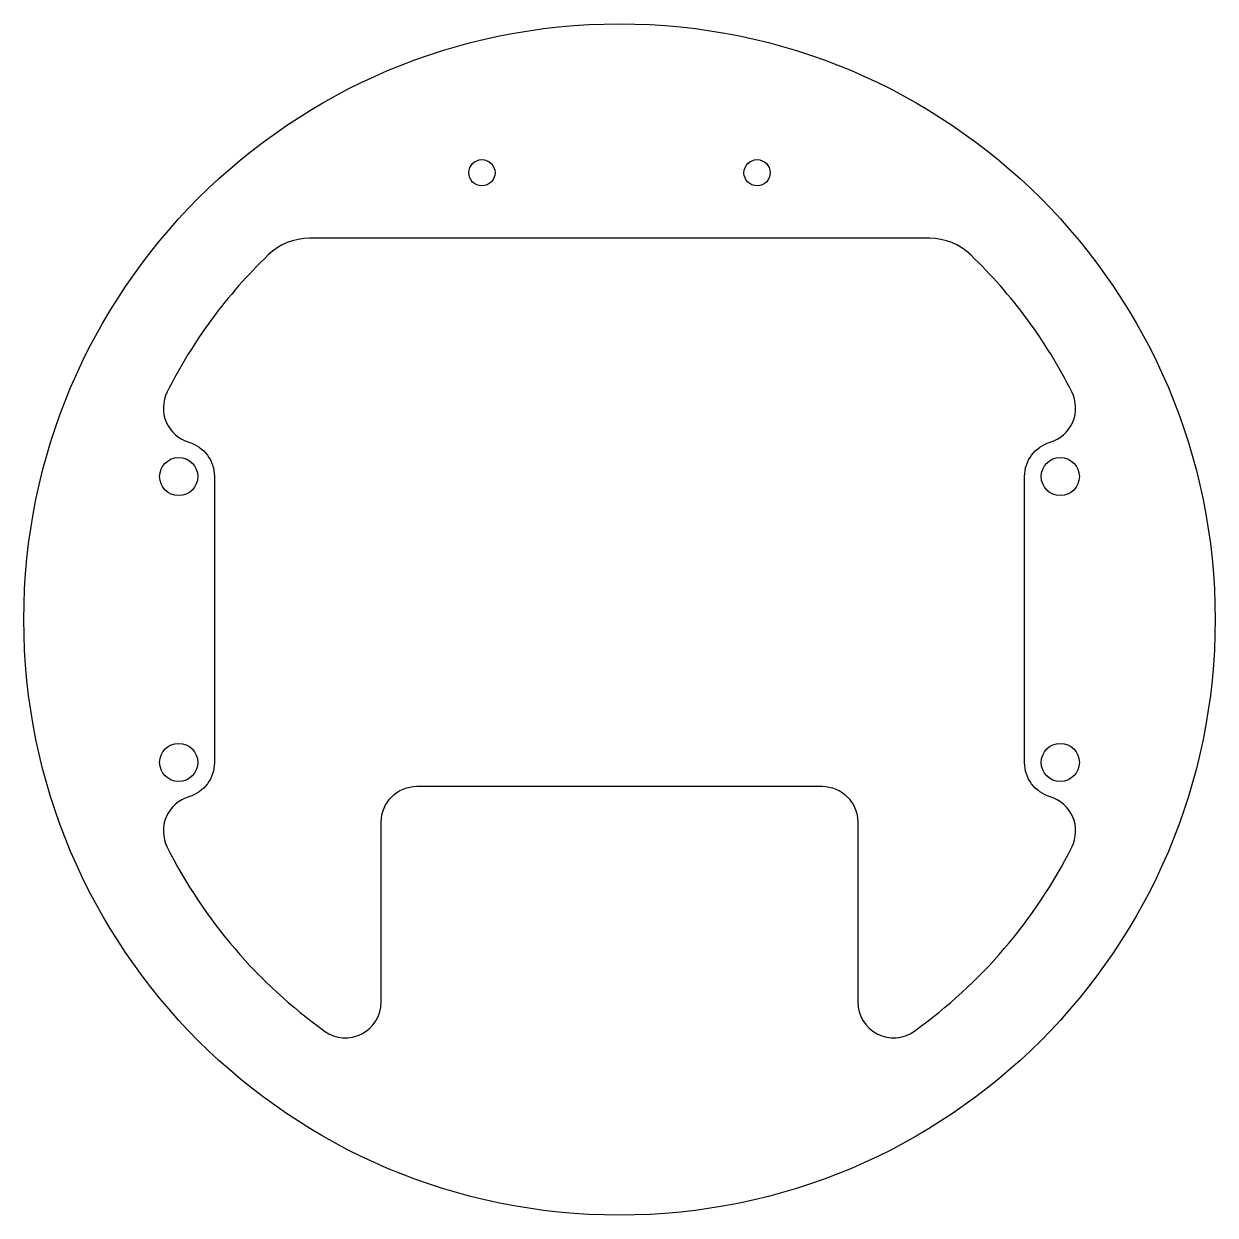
# Model space of a CAD drawing. Header units: millimetres. Extents: x -50 to 50, y -50 to 50.
import ezdxf

# ---------------------------------------------------------------- set-up
doc = ezdxf.new("R2010")
doc.units = ezdxf.units.MM
doc.layers.get('0').update_dxf_attribs({"linetype": 'CONTINUOUS'})

msp = doc.modelspace()

# ---------------------------------------------------------------- linework, layer by layer
msp.add_lwpolyline([(37.97, 19.1, 0.08464), (29.49, 30.6, 0.19413), (26.02, 32), (-26.02, 32, 0.19413), (-29.49, 30.6, 0.08464), (-37.97, 19.1, 0.46692), (-36.14, 14.88, -0.33184), (-34, 12), (-34, -12, -0.33174), (-36.14, -14.88, 0.46692), (-37.97, -19.1, 0.12139), (-24.75, -34.55, 0.61047), (-20, -32.11), (-20, -17, -0.41421), (-17, -14), (17, -14, -0.41421), (20, -17), (20, -32.11, 0.61047), (24.75, -34.55, 0.12139), (37.97, -19.1, 0.46692), (36.14, -14.88, -0.33174), (34, -12), (34, 12, -0.33174), (36.14, 14.88, 0.46692)], format="xyb", close=True)
for centre, radius in [((0, 0), 50), ((-11.55, 37.5), 1.1), ((11.55, 37.5), 1.1), ((-37, 12), 1.6), ((37, 12), 1.6), ((-37, -12), 1.6), ((37, -12), 1.6)]:
    msp.add_circle(centre, radius)

doc.saveas('drawing.dxf')
